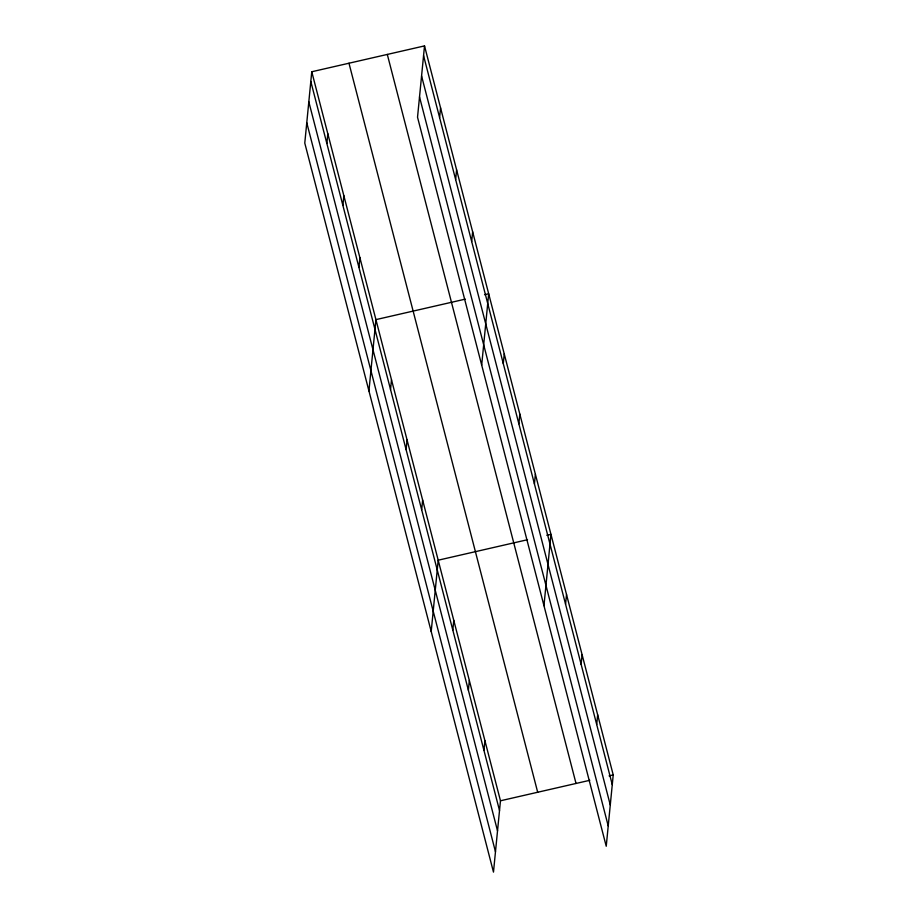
<?xml version="1.0" encoding="UTF-8"?>
<svg xmlns="http://www.w3.org/2000/svg" width="918" height="918" viewBox="0 0 918 918"><rect width="100%" height="100%" fill="white"/><g stroke="black" fill="none" stroke-linecap="round" stroke-linejoin="round"><path stroke-width="1.38" d="M311.764 71.753L304.776 143.07L493.482 872.1L500.471 800.783L311.764 71.753L424.518 45.9L613.224 774.93L606.236 846.247L417.529 117.217L424.518 45.9M326.854 143.46L327.806 133.718M342.896 205.437L343.848 195.695M358.927 267.402L359.89 257.66M368.933 390.942L375.932 319.625L465.254 299.142M390.54 389.507L391.493 379.765M406.112 449.659L407.064 439.917M439.607 117.607L440.56 107.865M421.672 509.8L422.636 500.058M455.638 179.572L456.602 169.83M431.208 631.527L438.196 560.198L527.529 539.715M471.68 241.549L472.644 231.806M452.815 630.092L453.767 620.35M481.686 365.089L488.674 293.771L484.543 294.712M468.387 690.233L469.339 680.49M503.293 363.654L504.246 353.912M483.947 750.373L484.911 740.631M518.865 423.795L519.817 414.052M534.425 483.947L535.389 474.204M543.961 605.662L550.949 534.345L546.818 535.297M565.568 604.239L566.521 594.497M581.14 664.38L582.092 654.637M596.7 724.52L597.664 714.778M500.471 800.783L589.804 780.3M609.093 775.871L613.224 774.93M423.565 55.642L612.272 784.672M421.569 75.965L610.275 804.983M419.515 96.895L608.221 825.925M387.304 54.437L576.022 783.456M348.978 63.227L537.684 792.245M310.812 81.495L499.518 810.525M308.815 101.818L497.522 830.847M306.761 122.76L495.479 851.778"/></g></svg>
